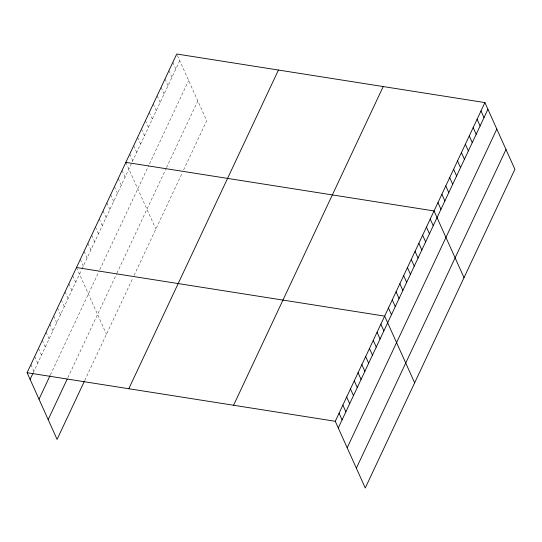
<?xml version="1.0" encoding="UTF-8"?>
<svg xmlns="http://www.w3.org/2000/svg" width="542" height="542" viewBox="0 0 542 542"><rect width="100%" height="100%" fill="white"/><g stroke="black" fill="none" stroke-linecap="round" stroke-linejoin="round"><path stroke-width="0.41" stroke-dasharray="2.71 2.03" d="M33.211 372.761L81.557 269.801M81.903 269.062L179.748 60.69M50.399 374.922L99.091 271.224M99.782 269.753L148.799 165.364M149.511 163.847L188.65 80.501M67.865 377.679L116.55 273.981M116.896 273.249L166.157 168.345M166.509 167.586L197.823 100.907M84.708 380.572L133.054 277.612M134.091 275.404L182.173 173M183.596 169.971L206.726 120.717L176.739 54.01M172.83 62.344L175.832 69.024M168.914 70.677L171.916 77.357M164.998 79.01L168.006 85.697M161.089 87.35L164.09 94.03M157.173 95.683L160.175 102.363M153.257 104.017L156.265 110.697M149.348 112.35L152.349 119.037M145.432 120.69L148.433 127.37M141.516 129.023L144.524 135.703M137.607 137.356L140.608 144.036M133.691 145.69L136.692 152.377M129.775 154.03L132.783 160.71M125.866 162.363L155.845 229.076M122.065 170.452L125.066 177.132M118.264 178.542L121.272 185.222M114.47 186.631L117.472 193.311M110.67 194.72L113.671 201.4M106.869 202.81L109.87 209.49M103.075 210.899L106.076 217.586M99.274 218.988L102.275 225.675M95.473 227.078L98.475 233.765M91.679 235.167L94.681 241.854M87.879 243.256L90.88 249.943M84.078 251.352L87.079 258.033M80.277 259.442L83.285 266.122M76.483 267.531L106.462 334.245M72.682 275.621L75.684 282.301M68.881 283.71L71.89 290.39M65.087 291.799L68.089 298.479M61.287 299.889L64.288 306.569M57.486 307.978L60.494 314.658M53.692 316.067L56.693 322.747M49.891 324.157L52.892 330.844M46.09 332.246L49.098 338.933M42.296 340.335L45.298 347.022M38.496 348.425L41.497 355.112M34.695 356.514L37.703 363.201M30.901 364.61L33.902 371.29"/><path stroke-width="0.81" d="M84.362 381.311L57.079 439.413L27.1 372.7L176.739 54.01L484.921 102.587L514.9 169.3L365.261 487.99L335.274 421.283L484.921 102.587M30.101 379.38L32.866 373.499M39.004 399.19L50.054 375.653M48.177 419.603L67.174 379.149M128.8 388.729L278.439 70.04M233.582 405.247L383.221 86.557M338.283 427.963L487.922 109.274M347.185 447.773L496.824 129.084M356.358 468.186L505.998 149.49M125.866 162.363L434.04 210.946L464.02 277.66M76.483 267.531L384.657 316.115L414.644 382.828M27.1 372.7L335.274 421.283M481.005 110.927L484.006 117.607M477.089 119.26L480.097 125.94M473.18 127.594L476.181 134.28M469.264 135.927L472.265 142.614M465.348 144.267L468.356 150.947M461.438 152.6L464.44 159.28M457.523 160.933L460.524 167.62M453.607 169.273L456.615 175.954M449.697 177.607L452.699 184.287M445.781 185.94L448.783 192.62M441.865 194.273L444.874 200.96M437.956 202.613L440.958 209.293M430.24 219.036L433.248 225.716M426.446 227.125L429.447 233.805M422.645 235.214L425.646 241.895M418.844 243.304L421.852 249.984M415.05 251.393L418.051 258.073M411.249 259.483L414.251 266.169M407.448 267.572L410.45 274.259M403.654 275.661L406.656 282.348M399.854 283.751L402.855 290.437M396.053 291.84L399.054 298.527M392.259 299.936L395.26 306.616M388.458 308.025L391.459 314.706M380.857 324.204L383.865 330.884M377.063 332.293L380.064 338.974M373.262 340.383L376.263 347.063M369.461 348.472L372.469 355.152M365.667 356.561L368.668 363.242M361.866 364.651L364.868 371.331M358.066 372.74L361.074 379.427M354.272 380.83L357.273 387.516M350.471 388.919L353.472 395.606M346.67 397.008L349.678 403.695M342.876 405.098L345.877 411.784M339.075 413.194L342.077 419.874"/></g></svg>
